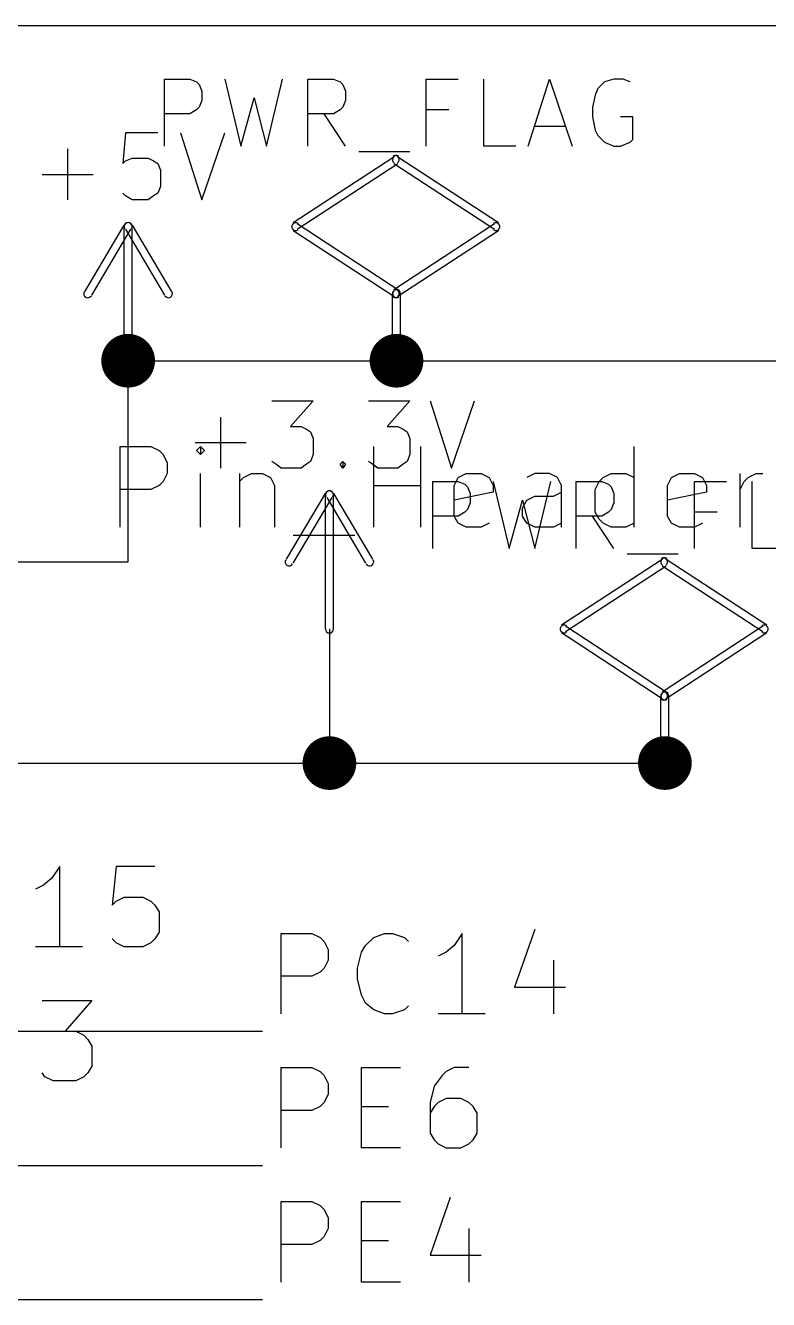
# Model space of a CAD drawing. Extents: x 10 to 287, y -200 to -10.
# Drawn here: x 74.26 to 88.32, y -100.33 to -76.2 of the extents above; entities that cross this region are included whole.
import ezdxf

# ---------------------------------------------------------------- set-up
doc = ezdxf.new("R2010")
doc.units = 0
doc.header["$MEASUREMENT"] = 0
doc.layers.add('BLACK', color=7, linetype='CONTINUOUS')

msp = doc.modelspace()

# ---------------------------------------------------------------- linework, layer by layer
at = {"layer": 'Black'}
for p, q in [((74.9046, -92.1258), (74.7522, -92.3544)), ((74.9046, -93.6498), (74.9046, -92.1258)), ((75.9714, -92.1258), (75.8952, -92.8624)), ((76.708, -92.1258), (75.9714, -92.1258)), ((74.7522, -92.3544), (74.5998, -92.4814)), ((74.5998, -92.4814), (74.4474, -92.5576)), ((75.8952, -92.8624), (75.9714, -92.7862)), ((75.9714, -92.7862), (76.1238, -92.71)), ((76.1238, -92.71), (76.4794, -92.71)), ((76.4794, -92.71), (76.6318, -92.7862)), ((76.6318, -92.7862), (76.708, -92.8624)), ((76.708, -92.8624), (76.7842, -92.9894)), ((76.7842, -92.9894), (76.7842, -93.3704)), ((76.7842, -93.3704), (76.708, -93.4974)), ((83.8962, -93.3196), (83.5152, -94.4118)), ((75.9714, -93.5736), (75.8952, -93.4974)), ((76.1238, -93.6498), (75.9714, -93.5736)), ((76.6318, -93.5736), (76.4794, -93.6498)), ((76.708, -93.4974), (76.6318, -93.5736)), ((79.0956, -94.9198), (79.0956, -93.3958)), ((79.0956, -93.3958), (79.6798, -93.3958)), ((79.6798, -93.3958), (79.8322, -93.472)), ((79.8322, -93.472), (79.9084, -93.5482)), ((79.9084, -93.5482), (79.9846, -93.7006)), ((80.6958, -93.6244), (80.8482, -93.472)), ((80.8482, -93.472), (81.0514, -93.3958)), ((81.0514, -93.3958), (81.2038, -93.3958)), ((81.2038, -93.3958), (81.4324, -93.472)), ((81.4324, -93.472), (81.5086, -93.5482)), ((82.5246, -93.3958), (82.3722, -93.6244)), ((82.5246, -94.9198), (82.5246, -93.3958)), ((75.3364, -93.6498), (74.4474, -93.6498)), ((76.4794, -93.6498), (76.1238, -93.6498)), ((79.9846, -93.7006), (79.9846, -93.9038)), ((80.5434, -94.0562), (80.6196, -93.7514)), ((80.6196, -93.7514), (80.6958, -93.6244)), ((82.2198, -93.7514), (82.0674, -93.8276)), ((82.3722, -93.6244), (82.2198, -93.7514)), ((79.9084, -94.0562), (79.8322, -94.1324)), ((79.9846, -93.9038), (79.9084, -94.0562)), ((80.5434, -94.2594), (80.5434, -94.0562)), ((84.2518, -93.9038), (84.2518, -94.9198)), ((79.6798, -94.2086), (79.0956, -94.2086)), ((79.8322, -94.1324), (79.6798, -94.2086)), ((80.6196, -94.5642), (80.5434, -94.2594)), ((80.6958, -94.7166), (80.6196, -94.5642)), ((83.5152, -94.4118), (84.4804, -94.4118)), ((74.5744, -94.6658), (75.5142, -94.6658)), ((75.5142, -94.6658), (75.0062, -95.25)), ((80.8482, -94.8436), (80.6958, -94.7166)), ((81.5086, -94.7674), (81.4324, -94.8436)), ((81.0514, -94.9198), (80.8482, -94.8436)), ((81.2038, -94.9198), (81.0514, -94.9198)), ((81.4324, -94.8436), (81.2038, -94.9198)), ((82.9564, -94.9198), (82.0674, -94.9198)), ((75.0062, -95.25), (75.2094, -95.25)), ((75.2094, -95.25), (75.3618, -95.3262)), ((75.3618, -95.3262), (75.438, -95.4024)), ((75.438, -95.4024), (75.5142, -95.5294)), ((75.5142, -95.5294), (75.5142, -95.9104)), ((75.5142, -95.9104), (75.438, -96.0374)), ((79.0956, -97.4598), (79.0956, -95.9358)), ((79.0956, -95.9358), (79.6798, -95.9358)), ((79.6798, -95.9358), (79.8322, -96.012)), ((79.8322, -96.012), (79.9084, -96.0882)), ((80.6196, -97.4598), (80.6196, -95.9358)), ((80.6196, -95.9358), (81.3562, -95.9358)), ((82.2198, -96.012), (82.1436, -96.0882)), ((82.3722, -95.9358), (82.2198, -96.012)), ((82.6516, -95.9358), (82.3722, -95.9358)), ((74.6252, -96.1136), (74.5744, -96.0374)), ((74.7776, -96.1898), (74.6252, -96.1136)), ((75.2094, -96.1898), (74.7776, -96.1898)), ((75.3618, -96.1136), (75.2094, -96.1898)), ((75.438, -96.0374), (75.3618, -96.1136)), ((79.9084, -96.0882), (79.9846, -96.2406)), ((79.9846, -96.2406), (79.9846, -96.4438)), ((82.1436, -96.0882), (81.9912, -96.2914)), ((79.9846, -96.4438), (79.9084, -96.5962)), ((81.9912, -96.2914), (81.915, -96.5962)), ((79.6798, -96.7486), (79.0956, -96.7486)), ((79.8322, -96.6724), (79.6798, -96.7486)), ((79.9084, -96.5962), (79.8322, -96.6724)), ((80.6196, -96.6724), (81.1276, -96.6724)), ((81.915, -96.5962), (81.915, -97.1804)), ((81.9912, -96.6724), (81.915, -96.7994)), ((82.0674, -96.5962), (81.9912, -96.6724)), ((82.2198, -96.52), (82.0674, -96.5962)), ((82.4992, -96.52), (82.2198, -96.52)), ((82.6516, -96.5962), (82.4992, -96.52)), ((82.7278, -96.6724), (82.6516, -96.5962)), ((82.804, -96.7994), (82.7278, -96.6724)), ((82.804, -97.1804), (82.804, -96.7994)), ((81.915, -97.1804), (81.9912, -97.3074)), ((82.7278, -97.3074), (82.804, -97.1804)), ((81.3562, -97.4598), (80.6196, -97.4598)), ((81.9912, -97.3074), (82.0674, -97.3836)), ((82.0674, -97.3836), (82.2198, -97.4598)), ((82.2198, -97.4598), (82.4992, -97.4598)), ((82.4992, -97.4598), (82.6516, -97.3836)), ((82.6516, -97.3836), (82.7278, -97.3074)), ((82.296, -98.3996), (81.915, -99.4918)), ((79.0956, -99.9998), (79.0956, -98.4758)), ((79.0956, -98.4758), (79.6798, -98.4758)), ((79.6798, -98.4758), (79.8322, -98.552)), ((79.8322, -98.552), (79.9084, -98.6282)), ((79.9084, -98.6282), (79.9846, -98.7806)), ((80.6196, -99.9998), (80.6196, -98.4758)), ((80.6196, -98.4758), (81.3562, -98.4758)), ((79.9846, -98.7806), (79.9846, -98.9838)), ((79.9084, -99.1362), (79.8322, -99.2124)), ((79.9846, -98.9838), (79.9084, -99.1362)), ((82.6516, -98.9838), (82.6516, -99.9998)), ((79.6798, -99.2886), (79.0956, -99.2886)), ((79.8322, -99.2124), (79.6798, -99.2886)), ((80.6196, -99.2124), (81.1276, -99.2124)), ((81.915, -99.4918), (82.8802, -99.4918)), ((81.3562, -99.9998), (80.6196, -99.9998))]:
    msp.add_line(p, q, dxfattribs=at)
at = {"layer": 'Cyan 2'}
for p, q in [((76.8858, -78.486), (76.8858, -77.216)), ((76.8858, -77.216), (77.3684, -77.216)), ((77.3684, -77.216), (77.4954, -77.2668)), ((77.4954, -77.2668), (77.5462, -77.3176)), ((77.5462, -77.3176), (77.597, -77.4446)), ((77.597, -77.4446), (77.597, -77.6224)), ((78.0288, -77.216), (78.3336, -78.486)), ((78.8162, -78.486), (79.121, -77.216)), ((79.6036, -78.486), (79.6036, -77.216)), ((79.6036, -77.216), (80.0862, -77.216)), ((80.0862, -77.216), (80.2132, -77.2668)), ((80.2132, -77.2668), (80.264, -77.3176)), ((80.264, -77.3176), (80.3148, -77.4446)), ((80.3148, -77.4446), (80.3148, -77.6224)), ((81.8388, -78.486), (81.8388, -77.216)), ((81.8388, -77.216), (82.4484, -77.216)), ((82.931, -78.486), (82.931, -77.216)), ((83.7692, -78.486), (84.1756, -77.216)), ((84.1756, -77.216), (84.6074, -78.486)), ((85.09, -77.3938), (85.0392, -77.5208)), ((85.217, -77.2668), (85.09, -77.3938)), ((85.3948, -77.216), (85.217, -77.2668)), ((85.5726, -77.216), (85.3948, -77.216)), ((85.6996, -77.2668), (85.5726, -77.216)), ((77.597, -77.6224), (77.5462, -77.7494)), ((78.3336, -78.486), (78.5876, -77.5716)), ((78.5876, -77.5716), (78.8162, -78.486)), ((80.3148, -77.6224), (80.264, -77.7494)), ((85.0392, -77.5208), (84.9884, -77.7494)), ((77.3684, -77.8764), (76.8858, -77.8764)), ((77.4954, -77.8002), (77.3684, -77.8764)), ((77.5462, -77.7494), (77.4954, -77.8002)), ((80.0862, -77.8764), (79.6036, -77.8764)), ((80.3148, -78.486), (79.9084, -77.8764)), ((80.2132, -77.8002), (80.0862, -77.8764)), ((80.264, -77.7494), (80.2132, -77.8002)), ((82.2706, -77.8002), (81.8388, -77.8002)), ((84.9884, -77.7494), (84.9884, -77.9272)), ((84.9884, -77.9272), (85.0392, -78.1812)), ((85.7504, -77.9272), (85.5218, -77.9272)), ((85.7504, -78.359), (85.7504, -77.9272)), ((83.8962, -78.105), (84.4804, -78.105)), ((76.1492, -78.232), (76.0984, -78.8162)), ((76.7588, -78.232), (76.1492, -78.232)), ((77.1906, -78.232), (77.597, -79.502)), ((77.597, -79.502), (78.0288, -78.232)), ((85.0392, -78.1812), (85.09, -78.2828)), ((85.09, -78.2828), (85.217, -78.4098)), ((85.217, -78.4098), (85.3948, -78.486)), ((85.5218, -78.486), (85.6996, -78.4098)), ((85.6996, -78.4098), (85.7504, -78.359)), ((75.057, -79.502), (75.057, -78.5368)), ((80.5688, -78.5876), (81.534, -78.5876)), ((83.5406, -78.486), (82.931, -78.486)), ((85.3948, -78.486), (85.5218, -78.486)), ((76.0984, -78.8162), (76.1492, -78.7654)), ((76.1492, -78.7654), (76.2762, -78.7146)), ((76.2762, -78.7146), (76.581, -78.7146)), ((76.581, -78.7146), (76.6826, -78.7654)), ((76.6826, -78.7654), (76.7588, -78.8162)), ((76.7588, -78.8162), (76.8096, -78.9432)), ((74.5744, -79.0194), (75.5396, -79.0194)), ((76.8096, -78.9432), (76.8096, -79.248)), ((76.1492, -79.4258), (76.0984, -79.375)), ((76.7588, -79.375), (76.6826, -79.4258)), ((76.8096, -79.248), (76.7588, -79.375)), ((76.2762, -79.502), (76.1492, -79.4258)), ((76.581, -79.502), (76.2762, -79.502)), ((76.6826, -79.4258), (76.581, -79.502)), ((78.9178, -83.312), (79.7052, -83.312)), ((79.7052, -83.312), (79.2734, -83.7946)), ((80.7466, -83.312), (81.534, -83.312)), ((81.534, -83.312), (81.1022, -83.7946)), ((81.915, -83.312), (82.3214, -84.582)), ((82.3214, -84.582), (82.7532, -83.312)), ((77.9526, -84.582), (77.9526, -83.6168)), ((79.2734, -83.7946), (79.4766, -83.7946)), ((79.4766, -83.7946), (79.5782, -83.8454)), ((79.5782, -83.8454), (79.6544, -83.8962)), ((79.6544, -83.8962), (79.7052, -84.0232)), ((81.1022, -83.7946), (81.3054, -83.7946)), ((81.3054, -83.7946), (81.407, -83.8454)), ((81.407, -83.8454), (81.4832, -83.8962)), ((81.4832, -83.8962), (81.534, -84.0232)), ((77.47, -84.0994), (78.4352, -84.0994)), ((79.7052, -84.0232), (79.7052, -84.328)), ((81.534, -84.0232), (81.534, -84.328)), ((79.7052, -84.328), (79.6544, -84.455)), ((81.534, -84.328), (81.4832, -84.455)), ((78.994, -84.5058), (78.9178, -84.455)), ((79.0956, -84.582), (78.994, -84.5058)), ((79.4766, -84.582), (79.0956, -84.582)), ((79.5782, -84.5058), (79.4766, -84.582)), ((79.6544, -84.455), (79.5782, -84.5058)), ((80.2132, -84.5058), (80.264, -84.455)), ((80.264, -84.582), (80.2132, -84.5058)), ((80.264, -84.455), (80.3148, -84.5058)), ((80.264, -84.455), (80.264, -84.582)), ((80.3148, -84.5058), (80.264, -84.582)), ((80.8228, -84.5058), (80.7466, -84.455)), ((80.9244, -84.582), (80.8228, -84.5058)), ((81.3054, -84.582), (80.9244, -84.582)), ((81.407, -84.5058), (81.3054, -84.582)), ((81.4832, -84.455), (81.407, -84.5058)), ((81.9658, -86.106), (81.9658, -84.836)), ((81.9658, -84.836), (82.4484, -84.836)), ((82.4484, -84.836), (82.5754, -84.8868)), ((82.5754, -84.8868), (82.6262, -84.9376)), ((83.1088, -84.836), (83.4136, -86.106)), ((83.8962, -86.106), (84.201, -84.836)), ((84.6836, -86.106), (84.6836, -84.836)), ((84.6836, -84.836), (85.1662, -84.836)), ((85.1662, -84.836), (85.2932, -84.8868)), ((85.2932, -84.8868), (85.344, -84.9376)), ((86.9188, -86.106), (86.9188, -84.836)), ((86.9188, -84.836), (87.5284, -84.836)), ((88.011, -86.106), (88.011, -84.836)), ((82.6262, -84.9376), (82.677, -85.0646)), ((82.677, -85.0646), (82.677, -85.2424)), ((85.344, -84.9376), (85.3948, -85.0646)), ((85.3948, -85.0646), (85.3948, -85.2424)), ((82.6262, -85.3694), (82.5754, -85.4202)), ((82.677, -85.2424), (82.6262, -85.3694)), ((83.4136, -86.106), (83.6676, -85.1916)), ((83.6676, -85.1916), (83.8962, -86.106)), ((85.344, -85.3694), (85.2932, -85.4202)), ((85.3948, -85.2424), (85.344, -85.3694)), ((82.4484, -85.4964), (81.9658, -85.4964)), ((82.5754, -85.4202), (82.4484, -85.4964)), ((85.1662, -85.4964), (84.6836, -85.4964)), ((85.3948, -86.106), (84.9884, -85.4964)), ((85.2932, -85.4202), (85.1662, -85.4964)), ((87.3506, -85.4202), (86.9188, -85.4202)), ((88.6206, -86.106), (88.011, -86.106)), ((85.6488, -86.2076), (86.614, -86.2076))]:
    msp.add_line(p, q, dxfattribs=at)
at = {"layer": 'Green 2'}
for p, q in [((35.56, -76.2), (101.6, -76.2)), ((76.2, -86.36), (76.2, -82.55)), ((76.2, -82.55), (88.9, -82.55)), ((69.85, -86.36), (76.2, -86.36)), ((80.01, -87.63), (80.01, -90.17)), ((68.58, -90.17), (86.36, -90.17)), ((68.58, -95.25), (78.74, -95.25)), ((68.58, -97.79), (78.74, -97.79)), ((68.58, -100.33), (78.74, -100.33))]:
    msp.add_line(p, q, dxfattribs=at)
at = {"layer": 'Green 2', "const_width": 0.508}
for points in [[(75.946, -82.55, 1), (76.454, -82.55, 1)], [(81.026, -82.55, 1), (81.534, -82.55, 1)], [(79.756, -90.17, 1), (80.264, -90.17, 1)], [(86.106, -90.17, 1), (86.614, -90.17, 1)]]:
    msp.add_lwpolyline(points, format="xyb", close=True, dxfattribs=at)
at = {"layer": 'Magenta 2'}
for p, q in [((76.0476, -85.6996), (76.0476, -84.1756)), ((76.0476, -84.1756), (76.6318, -84.1756)), ((76.6318, -84.1756), (76.7842, -84.2518)), ((77.5716, -84.1756), (77.4954, -84.2518)), ((77.6478, -84.2518), (77.5716, -84.1756)), ((77.5716, -84.1756), (77.5716, -84.328)), ((80.8482, -85.6996), (80.8482, -84.1756)), ((81.7372, -85.6996), (81.7372, -84.1756)), ((85.7758, -85.6996), (85.7758, -84.1756)), ((76.7842, -84.2518), (76.8604, -84.328)), ((76.8604, -84.328), (76.9366, -84.4804)), ((77.4954, -84.2518), (77.5716, -84.328)), ((77.5716, -84.328), (77.6478, -84.2518)), ((76.9366, -84.6836), (76.8604, -84.836)), ((76.9366, -84.4804), (76.9366, -84.6836)), ((77.5716, -85.6996), (77.5716, -84.6836)), ((78.3082, -84.6836), (78.3082, -85.6996)), ((78.3844, -84.7598), (78.5368, -84.6836)), ((78.5368, -84.6836), (78.74, -84.6836)), ((78.74, -84.6836), (78.8924, -84.7598)), ((82.4484, -84.7598), (82.6008, -84.6836)), ((82.6008, -84.6836), (82.8802, -84.6836)), ((82.8802, -84.6836), (83.0326, -84.7598)), ((83.8962, -84.6836), (83.7438, -84.7598)), ((84.1756, -84.6836), (83.8962, -84.6836)), ((84.328, -84.7598), (84.1756, -84.6836)), ((85.1916, -84.7598), (85.344, -84.6836)), ((85.344, -84.6836), (85.6234, -84.6836)), ((85.6234, -84.6836), (85.7758, -84.7598)), ((86.487, -84.7598), (86.6394, -84.6836)), ((86.6394, -84.6836), (86.9188, -84.6836)), ((86.9188, -84.6836), (87.0712, -84.7598)), ((87.7824, -85.6996), (87.7824, -84.6836)), ((87.9348, -84.7598), (88.0872, -84.6836)), ((88.0872, -84.6836), (88.2142, -84.6836)), ((76.7842, -84.9122), (76.6318, -84.9884)), ((76.8604, -84.836), (76.7842, -84.9122)), ((78.3082, -84.836), (78.3844, -84.7598)), ((78.8924, -84.7598), (78.9686, -84.9122)), ((78.9686, -84.9122), (78.9686, -85.6996)), ((80.8482, -84.9122), (81.7372, -84.9122)), ((82.3722, -84.9122), (82.4484, -84.7598)), ((82.3722, -85.4964), (82.3722, -84.9122)), ((83.0326, -84.7598), (83.1088, -84.9122)), ((83.1088, -84.9122), (83.1088, -85.0392)), ((84.4042, -84.9122), (84.328, -84.7598)), ((84.4042, -85.6996), (84.4042, -84.9122)), ((85.0392, -84.9884), (85.1154, -84.836)), ((85.1154, -84.836), (85.1916, -84.7598)), ((86.4108, -84.9122), (86.487, -84.7598)), ((86.4108, -85.4964), (86.4108, -84.9122)), ((87.0712, -84.7598), (87.1474, -84.9122)), ((87.1474, -84.9122), (87.1474, -85.0392)), ((87.7824, -84.9884), (87.8586, -84.836)), ((87.8586, -84.836), (87.9348, -84.7598)), ((76.6318, -84.9884), (76.0476, -84.9884)), ((83.1088, -85.0392), (82.3722, -85.1916)), ((83.7438, -85.1916), (83.8962, -85.1154)), ((83.8962, -85.1154), (84.2518, -85.1154)), ((84.2518, -85.1154), (84.4042, -85.0392)), ((85.0392, -85.4202), (85.0392, -84.9884)), ((87.1474, -85.0392), (86.4108, -85.1916)), ((83.6676, -85.344), (83.7438, -85.1916)), ((83.6676, -85.4964), (83.6676, -85.344)), ((82.4484, -85.6234), (82.3722, -85.4964)), ((82.6008, -85.6996), (82.4484, -85.6234)), ((83.0326, -85.6234), (82.8802, -85.6996)), ((83.7438, -85.6234), (83.6676, -85.4964)), ((83.8962, -85.6996), (83.7438, -85.6234)), ((84.4042, -85.6234), (84.2518, -85.6996)), ((85.1154, -85.5472), (85.0392, -85.4202)), ((85.1916, -85.6234), (85.1154, -85.5472)), ((85.344, -85.6996), (85.1916, -85.6234)), ((85.7758, -85.6234), (85.6234, -85.6996)), ((86.487, -85.6234), (86.4108, -85.4964)), ((86.6394, -85.6996), (86.487, -85.6234)), ((87.0712, -85.6234), (86.9188, -85.6996)), ((79.3242, -85.852), (80.4926, -85.852)), ((82.8802, -85.6996), (82.6008, -85.6996)), ((84.2518, -85.6996), (83.8962, -85.6996)), ((85.6234, -85.6996), (85.344, -85.6996)), ((86.9188, -85.6996), (86.6394, -85.6996))]:
    msp.add_line(p, q, dxfattribs=at)
at = {"layer": 'Red 2'}
for p, q in [((79.3242, -79.9338), (81.2292, -78.6892)), ((79.4004, -80.0608), (81.3054, -78.8162)), ((81.2292, -78.8162), (83.1342, -80.0608)), ((81.3054, -78.6892), (83.2104, -79.9338)), ((75.3872, -81.2292), (76.1238, -79.9846)), ((75.5142, -81.3054), (76.2508, -80.0608)), ((76.1238, -82.55), (76.1238, -80.01)), ((76.1492, -80.0608), (76.8858, -81.3054)), ((76.2762, -79.9846), (77.0128, -81.2292)), ((76.2762, -82.55), (76.2762, -80.01)), ((81.2292, -81.3308), (79.3242, -80.0862)), ((81.3054, -81.2038), (79.4004, -79.9592)), ((83.1342, -79.9592), (81.2292, -81.2038)), ((83.2104, -80.0862), (81.3054, -81.3308)), ((81.2038, -82.55), (81.2038, -81.28)), ((81.3562, -82.55), (81.3562, -81.28)), ((79.1972, -86.3092), (79.9338, -85.0646)), ((79.3242, -86.3854), (80.0608, -85.1408)), ((79.9338, -87.63), (79.9338, -85.09)), ((79.9592, -85.1408), (80.6958, -86.3854)), ((80.0862, -85.0646), (80.8228, -86.3092)), ((80.0862, -87.63), (80.0862, -85.09)), ((84.4042, -87.5538), (86.3092, -86.3092)), ((86.3854, -86.3092), (88.2904, -87.5538)), ((84.4804, -87.6808), (86.3854, -86.4362)), ((86.3092, -86.4362), (88.2142, -87.6808)), ((86.3854, -88.8238), (84.4804, -87.5792)), ((88.2142, -87.5792), (86.3092, -88.8238)), ((86.3092, -88.9508), (84.4042, -87.7062)), ((88.2904, -87.7062), (86.3854, -88.9508)), ((86.2838, -90.17), (86.2838, -88.9)), ((86.4362, -90.17), (86.4362, -88.9))]:
    msp.add_line(p, q, dxfattribs=at)
for centre, start, end in [((81.28, -78.74), 56.3099, 236.31), ((81.2546, -78.74), 303.69, 483.69), ((76.2, -80.01), 360, 540), ((76.2, -80.01), 30.9638, 210.964), ((76.2, -80.01), 329.036, 509.036), ((79.375, -80.01), 416.31, 596.31), ((79.375, -80.01), 123.69, 303.69), ((83.1596, -80.01), 303.69, 483.69), ((83.1596, -80.01), 236.31, 416.31), ((75.438, -81.28), 149.036, 329.036), ((76.962, -81.28), 210.964, 390.964), ((81.28, -81.28), 360, 540), ((81.28, -81.28), 483.69, 663.69), ((81.2546, -81.28), 236.31, 416.31), ((76.2, -82.55), 180, 360), ((81.28, -82.55), 180, 360), ((80.01, -85.09), 360, 540), ((80.01, -85.09), 30.9638, 210.964), ((80.01, -85.09), 329.036, 509.036), ((79.248, -86.36), 149.036, 329.036), ((80.772, -86.36), 210.964, 390.964), ((86.36, -86.36), 56.3099, 236.31), ((86.3346, -86.36), 303.69, 483.69), ((84.455, -87.63), 416.31, 596.31), ((84.455, -87.63), 123.69, 303.69), ((88.2396, -87.63), 303.69, 483.69), ((88.2396, -87.63), 236.31, 416.31), ((80.01, -87.63), 180, 360), ((86.36, -88.9), 360, 540), ((86.36, -88.9), 483.69, 663.69), ((86.3346, -88.9), 236.31, 416.31), ((86.36, -90.17), 180, 360)]:
    msp.add_arc(centre, 0.0762, start, end, dxfattribs=at)

doc.saveas('drawing.dxf')
